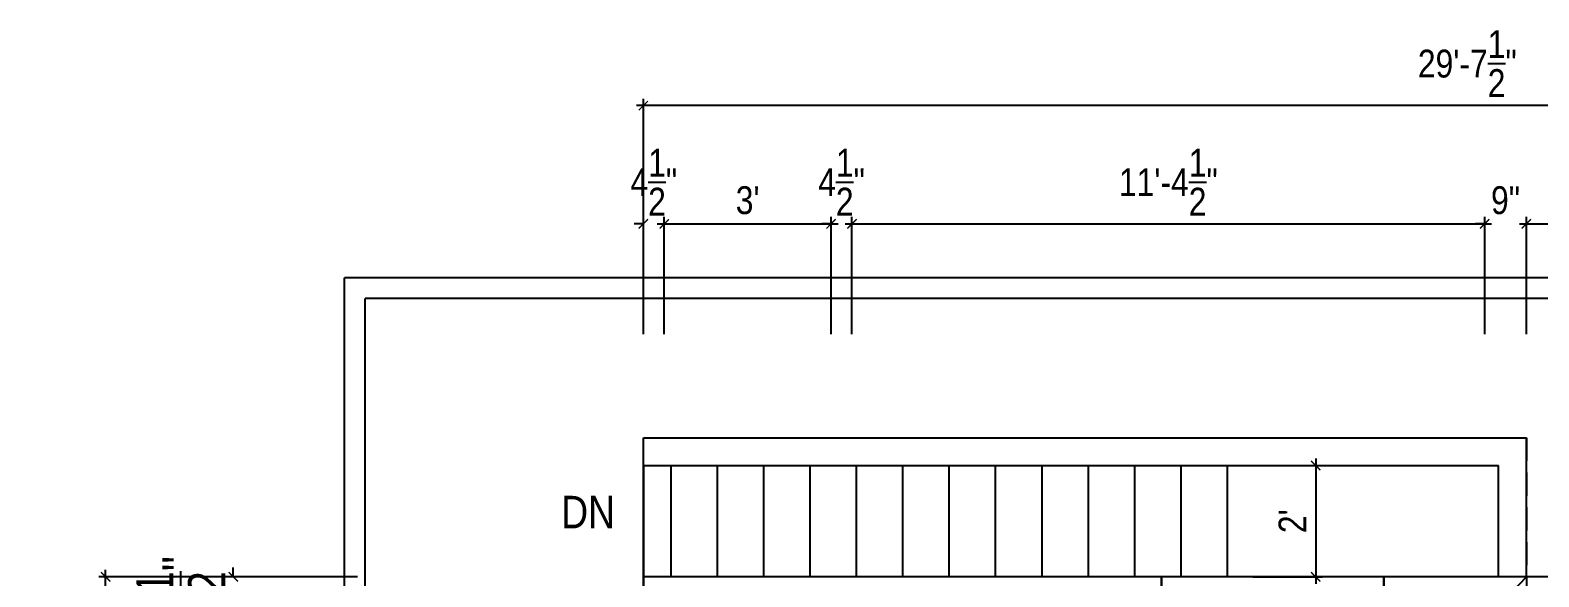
# Model space of a CAD drawing. Header units: inches. Extents: x -28532 to -7629, y -71430 to -21561.
# Drawn here: x -8768.8 to -8443.4, y -44843.2 to -44725.4 of the extents above; entities that cross this region are included whole.
import ezdxf

# ---------------------------------------------------------------- set-up
doc = ezdxf.new("R2010")
doc.units = ezdxf.units.IN
doc.header["$LTSCALE"] = 10
doc.header["$MEASUREMENT"] = 0
doc.header["$PDMODE"] = 34
doc.linetypes.add('DASHED', pattern=[0.75, 0.5, -0.25])
doc.layers.get('DEFPOINTS').update_dxf_attribs({"linetype": 'CONTINUOUS'})
for name, color, linetype in [('DIM', 1, 'CONTINUOUS'), ('GF-TEXT', 3, 'DASHED'), ('TEXT', 6, 'CONTINUOUS'), ('WALL', 255, 'CONTINUOUS'), ('WIN', 1, 'CONTINUOUS')]:
    doc.layers.add(name, color=color, linetype=linetype)
doc.layers.add('wall2', color=7, linetype='CONTINUOUS', lineweight=30)
doc.styles.add('dim1', font='swissci.ttf')
doc.dimstyles.new('dim2', dxfattribs={"dimscale": 0, "dimtxt": 8, "dimasz": 2, "dimexe": 1.5, "dimexo": 1.5, "dimgap": 2, "dimtad": 1, "dimdec": 1, "dimzin": 0, "dimdsep": 46, "dimlunit": 4, "dimtxsty": 'dim1', "dimblk": 'ARCHTICK', "dimcen": 0.09, "dimdle": 1.5, "dimclrd": 5, "dimclre": 5, "dimclrt": 1, "dimadec": 0, "dimazin": 0, "dimtfac": 1, "dimtdec": 1, "dimtix": 1, "dimtofl": 0, "dimtmove": 2, "dimatfit": 3, "dimfxl": 1, "dimtolj": 1, "dimtzin": 0, "dimlwd": -1, "dimlwe": -1, "dimarcsym": 0})

# ---------------------------------------------------------------- blocks, each defined once
blk = doc.blocks.new('_ArchTick')
at = {"layer": 'DIM', "color": 0, "const_width": 0.15}
blk.add_lwpolyline([(-0.5, -0.5), (0.5, 0.5)], dxfattribs=at)
blk = doc.blocks.new('*D115')
at = {"layer": 'DEFPOINTS', "color": 0, "transparency": 16777216}
for p in [(-8632.03, -44767.13), (-8636.53, -44792.39), (-8632.03, -44792.39)]:
    blk.add_point(p, dxfattribs=at)
at = {"layer": 'DIM', "color": 5, "transparency": 16777216}
for p, q in [((-8636.53, -44767.13), (-8638.53, -44767.13)), ((-8636.53, -44790.89), (-8636.53, -44765.63)), ((-8632.03, -44790.89), (-8632.03, -44765.63)), ((-8632.03, -44767.13), (-8630.03, -44767.13))]:
    blk.add_line(p, q, dxfattribs=at)
at = {"layer": 'DIM', "color": 5, "transparency": 16777216, "xscale": 2, "yscale": 2, "zscale": 2}
blk.add_blockref('_ArchTick', (-8636.53, -44767.13), dxfattribs=at)
at = {"layer": 'DIM', "color": 5, "transparency": 16777216, "xscale": 2, "yscale": 2, "zscale": 2, "rotation": 180}
blk.add_blockref('_ArchTick', (-8632.03, -44767.13), dxfattribs=at)
at = {"layer": 'DIM', "color": 1, "transparency": 16777216, "insert": (-8634.28, -44758.13), "char_height": 6, "attachment_point": 5, "style": 'dim1'}
blk.add_mtext('\\A1;4{\\H1.000000x;\\S1/2;}"', dxfattribs=at)
blk = doc.blocks.new('*D116')
at = {"layer": 'DEFPOINTS', "color": 0, "transparency": 16777216}
for p in [(-8596.03, -44767.13), (-8632.03, -44792.39), (-8596.03, -44792.39)]:
    blk.add_point(p, dxfattribs=at)
at = {"layer": 'DIM', "color": 5, "transparency": 16777216}
for p, q in [((-8633.53, -44767.13), (-8594.53, -44767.13)), ((-8632.03, -44790.89), (-8632.03, -44765.63)), ((-8596.03, -44790.89), (-8596.03, -44765.63))]:
    blk.add_line(p, q, dxfattribs=at)
at = {"layer": 'DIM', "color": 5, "transparency": 16777216, "xscale": 2, "yscale": 2, "zscale": 2, "rotation": 180}
blk.add_blockref('_ArchTick', (-8632.03, -44767.13), dxfattribs=at)
at = {"layer": 'DIM', "color": 5, "transparency": 16777216, "xscale": 2, "yscale": 2, "zscale": 2}
blk.add_blockref('_ArchTick', (-8596.03, -44767.13), dxfattribs=at)
at = {"layer": 'DIM', "color": 1, "transparency": 16777216, "insert": (-8614.03, -44762.06), "char_height": 6, "attachment_point": 5, "style": 'dim1'}
blk.add_mtext("\\A1;3'", dxfattribs=at)
blk = doc.blocks.new('*D117')
at = {"layer": 'DEFPOINTS', "color": 0, "transparency": 16777216}
for p in [(-8591.53, -44767.13), (-8596.03, -44792.39), (-8591.53, -44792.39)]:
    blk.add_point(p, dxfattribs=at)
at = {"layer": 'DIM', "color": 5, "transparency": 16777216}
for p, q in [((-8596.03, -44767.13), (-8598.03, -44767.13)), ((-8596.03, -44790.89), (-8596.03, -44765.63)), ((-8591.53, -44790.89), (-8591.53, -44765.63)), ((-8591.53, -44767.13), (-8589.53, -44767.13))]:
    blk.add_line(p, q, dxfattribs=at)
at = {"layer": 'DIM', "color": 5, "transparency": 16777216, "xscale": 2, "yscale": 2, "zscale": 2}
blk.add_blockref('_ArchTick', (-8596.03, -44767.13), dxfattribs=at)
at = {"layer": 'DIM', "color": 5, "transparency": 16777216, "xscale": 2, "yscale": 2, "zscale": 2, "rotation": 180}
blk.add_blockref('_ArchTick', (-8591.53, -44767.13), dxfattribs=at)
at = {"layer": 'DIM', "color": 1, "transparency": 16777216, "insert": (-8593.78, -44758.13), "char_height": 6, "attachment_point": 5, "style": 'dim1'}
blk.add_mtext('\\A1;4{\\H1.000000x;\\S1/2;}"', dxfattribs=at)
blk = doc.blocks.new('*D118')
at = {"layer": 'DEFPOINTS', "color": 0, "transparency": 16777216}
for p in [(-8455.03, -44767.13), (-8591.53, -44792.39), (-8455.03, -44792.39)]:
    blk.add_point(p, dxfattribs=at)
at = {"layer": 'DIM', "color": 5, "transparency": 16777216}
for p, q in [((-8593.03, -44767.13), (-8453.53, -44767.13)), ((-8591.53, -44790.89), (-8591.53, -44765.63)), ((-8455.03, -44790.89), (-8455.03, -44765.63))]:
    blk.add_line(p, q, dxfattribs=at)
at = {"layer": 'DIM', "color": 5, "transparency": 16777216, "xscale": 2, "yscale": 2, "zscale": 2, "rotation": 180}
blk.add_blockref('_ArchTick', (-8591.53, -44767.13), dxfattribs=at)
at = {"layer": 'DIM', "color": 5, "transparency": 16777216, "xscale": 2, "yscale": 2, "zscale": 2}
blk.add_blockref('_ArchTick', (-8455.03, -44767.13), dxfattribs=at)
at = {"layer": 'DIM', "color": 1, "transparency": 16777216, "insert": (-8523.28, -44758.13), "char_height": 6, "attachment_point": 5, "style": 'dim1'}
blk.add_mtext('\\A1;11\'-4{\\H1.000000x;\\S1/2;}"', dxfattribs=at)
blk = doc.blocks.new('*D119')
at = {"layer": 'DEFPOINTS', "color": 0, "transparency": 16777216}
for p in [(-8446.03, -44767.13), (-8455.03, -44792.39), (-8446.03, -44792.39)]:
    blk.add_point(p, dxfattribs=at)
at = {"layer": 'DIM', "color": 5, "transparency": 16777216}
for p, q in [((-8455.03, -44767.13), (-8457.03, -44767.13)), ((-8455.03, -44790.89), (-8455.03, -44765.63)), ((-8446.03, -44790.89), (-8446.03, -44765.63)), ((-8446.03, -44767.13), (-8444.03, -44767.13))]:
    blk.add_line(p, q, dxfattribs=at)
at = {"layer": 'DIM', "color": 5, "transparency": 16777216, "xscale": 2, "yscale": 2, "zscale": 2}
blk.add_blockref('_ArchTick', (-8455.03, -44767.13), dxfattribs=at)
at = {"layer": 'DIM', "color": 5, "transparency": 16777216, "xscale": 2, "yscale": 2, "zscale": 2, "rotation": 180}
blk.add_blockref('_ArchTick', (-8446.03, -44767.13), dxfattribs=at)
at = {"layer": 'DIM', "color": 1, "transparency": 16777216, "insert": (-8450.53, -44762.06), "char_height": 6, "attachment_point": 5, "style": 'dim1'}
blk.add_mtext('\\A1;9"', dxfattribs=at)
blk = doc.blocks.new('*D120')
at = {"layer": 'DEFPOINTS', "color": 0, "transparency": 16777216}
for p in [(-8290.03, -44767.13), (-8446.03, -44792.39), (-8290.03, -44792.39)]:
    blk.add_point(p, dxfattribs=at)
at = {"layer": 'DIM', "color": 5, "transparency": 16777216}
for p, q in [((-8447.53, -44767.13), (-8288.53, -44767.13)), ((-8446.03, -44790.89), (-8446.03, -44765.63)), ((-8290.03, -44790.89), (-8290.03, -44765.63))]:
    blk.add_line(p, q, dxfattribs=at)
at = {"layer": 'DIM', "color": 5, "transparency": 16777216, "xscale": 2, "yscale": 2, "zscale": 2, "rotation": 180}
blk.add_blockref('_ArchTick', (-8446.03, -44767.13), dxfattribs=at)
at = {"layer": 'DIM', "color": 5, "transparency": 16777216, "xscale": 2, "yscale": 2, "zscale": 2}
blk.add_blockref('_ArchTick', (-8290.03, -44767.13), dxfattribs=at)
at = {"layer": 'DIM', "color": 1, "transparency": 16777216, "insert": (-8368.03, -44762.06), "char_height": 6, "attachment_point": 5, "style": 'dim1'}
blk.add_mtext("\\A1;13'", dxfattribs=at)
blk = doc.blocks.new('*D122')
at = {"layer": 'DEFPOINTS', "color": 0, "transparency": 16777216}
for p in [(-8636.53, -44741.63), (-8636.53, -44792.39), (-8281.03, -44792.39)]:
    blk.add_point(p, dxfattribs=at)
at = {"layer": 'DIM', "color": 5, "transparency": 16777216}
for p, q in [((-8636.53, -44790.89), (-8636.53, -44740.13)), ((-8281.03, -44790.89), (-8281.03, -44740.13)), ((-8279.53, -44741.63), (-8638.03, -44741.63))]:
    blk.add_line(p, q, dxfattribs=at)
at = {"layer": 'DIM', "color": 5, "transparency": 16777216, "xscale": 2, "yscale": 2, "zscale": 2, "rotation": 180}
blk.add_blockref('_ArchTick', (-8636.53, -44741.63), dxfattribs=at)
at = {"layer": 'DIM', "color": 5, "transparency": 16777216, "xscale": 2, "yscale": 2, "zscale": 2}
blk.add_blockref('_ArchTick', (-8281.03, -44741.63), dxfattribs=at)
at = {"layer": 'DIM', "color": 1, "transparency": 16777216, "insert": (-8458.78, -44732.56), "char_height": 6, "attachment_point": 5, "style": 'dim1'}
blk.add_mtext('\\A1;29\'-7{\\H1.000000x;\\S1/2;}"', dxfattribs=at)
blk = doc.blocks.new('*D132')
at = {"layer": 'DEFPOINTS', "color": 0, "transparency": 16777216}
for p in [(-8725, -44843.25), (-8701.03, -44843.25), (-8701.03, -44847.75)]:
    blk.add_point(p, dxfattribs=at)
at = {"layer": 'DIM', "color": 5, "transparency": 16777216}
for p, q in [((-8725, -44843.25), (-8725, -44841.25)), ((-8702.53, -44843.25), (-8726.5, -44843.25)), ((-8702.53, -44847.75), (-8726.5, -44847.75)), ((-8725, -44847.75), (-8725, -44849.75))]:
    blk.add_line(p, q, dxfattribs=at)
at = {"layer": 'DIM', "color": 5, "transparency": 16777216, "xscale": 2, "yscale": 2, "zscale": 2}
for p, rotation in [((-8725, -44843.25), 270), ((-8725, -44847.75), 90)]:
    blk.add_blockref('_ArchTick', p, dxfattribs=dict(at, rotation=rotation))
at = {"layer": 'DIM', "color": 1, "transparency": 16777216, "insert": (-8736.34, -44845.5), "char_height": 8, "attachment_point": 5, "rotation": 90, "style": 'dim1'}
blk.add_mtext('\\A1;4{\\H1.000000x;\\S1/2;}"', dxfattribs=at)
blk = doc.blocks.new('*D133')
at = {"layer": 'DEFPOINTS', "color": 0, "transparency": 16777216}
for p in [(-8752.53, -44843.25), (-8696.69, -44843.25), (-8696.69, -45453.75)]:
    blk.add_point(p, dxfattribs=at)
at = {"layer": 'DIM', "color": 5, "transparency": 16777216}
for p, q in [((-8752.53, -45455.25), (-8752.53, -44841.75)), ((-8698.19, -44843.25), (-8754.03, -44843.25)), ((-8698.19, -45453.75), (-8754.03, -45453.75))]:
    blk.add_line(p, q, dxfattribs=at)
at = {"layer": 'DIM', "color": 5, "transparency": 16777216, "xscale": 2, "yscale": 2, "zscale": 2}
for p, rotation in [((-8752.53, -44843.25), 90), ((-8752.53, -45453.75), 270)]:
    blk.add_blockref('_ArchTick', p, dxfattribs=dict(at, rotation=rotation))
at = {"layer": 'DIM', "color": 1, "transparency": 16777216, "insert": (-8761.62, -45148.5), "char_height": 6, "attachment_point": 5, "rotation": 90, "style": 'dim1'}
blk.add_mtext('\\A1;50\'-10{\\H1.000000x;\\S1/2;}"', dxfattribs=at)
blk = doc.blocks.new('*D201')
at = {"layer": 'DEFPOINTS', "color": 0, "transparency": 16777216}
for p in [(-8506.53, -44819.25), (-8506.53, -44843.25), (-8491.49, -44843.25)]:
    blk.add_point(p, dxfattribs=at)
at = {"layer": 'DIM', "color": 5, "transparency": 16777216}
for p, q in [((-8505.03, -44819.25), (-8489.99, -44819.25)), ((-8491.49, -44817.75), (-8491.49, -44844.75)), ((-8505.03, -44843.25), (-8489.99, -44843.25))]:
    blk.add_line(p, q, dxfattribs=at)
at = {"layer": 'DIM', "color": 5, "transparency": 16777216, "xscale": 2, "yscale": 2, "zscale": 2}
for p, rotation in [((-8491.49, -44819.25), 90), ((-8491.49, -44843.25), 270)]:
    blk.add_blockref('_ArchTick', p, dxfattribs=dict(at, rotation=rotation))
at = {"layer": 'DIM', "color": 1, "transparency": 16777216, "insert": (-8496.5, -44831.25), "char_height": 6, "attachment_point": 5, "rotation": 90, "style": 'dim1'}
blk.add_mtext("\\A1;2'", dxfattribs=at)

msp = doc.modelspace()

# ---------------------------------------------------------------- linework, layer by layer
at = {"layer": 'GF-TEXT'}
msp.add_line((-8446.03, -44843.25), (-8636.53, -45041.25), dxfattribs=at)
msp.add_lwpolyline([(-8446.03, -44813.25), (-8446.03, -45041.25), (-8636.53, -45041.25), (-8636.53, -44813.25), (-8446.03, -44813.25)], dxfattribs=at)
at = {"layer": 'WALL'}
for p, q in [((-8636.53, -44819.25), (-8636.53, -44856.75)), ((-8524.78, -44843.25), (-8636.53, -44843.25)), ((-8416.03, -44843.25), (-8476.78, -44843.25))]:
    msp.add_line(p, q, dxfattribs=at)
at = {"layer": 'wall2', "linetype": 'ByBlock'}
for p, q in [((-8524.78, -44852.25), (-8524.78, -44843.25)), ((-8476.78, -44852.25), (-8476.78, -44843.25))]:
    msp.add_line(p, q, dxfattribs=at)
at = {"layer": 'WIN'}
for p, q in [((-8281.03, -44778.75), (-8701.03, -44778.75)), ((-8701.03, -45275.25), (-8701.03, -44778.75)), ((-8285.53, -44783.25), (-8696.53, -44783.25)), ((-8696.53, -45276.75), (-8696.53, -44783.25)), ((-8636.53, -44819.25), (-8636.53, -44813.25)), ((-8636.53, -44813.25), (-8446.03, -44813.25)), ((-8446.03, -44843.25), (-8446.03, -44813.25)), ((-8636.53, -44843.25), (-8636.53, -44819.25)), ((-8636.53, -44819.25), (-8452.03, -44819.25)), ((-8630.53, -44843.25), (-8630.53, -44819.25)), ((-8630.53, -44843.25), (-8630.53, -44819.25)), ((-8620.53, -44843.25), (-8620.53, -44819.25)), ((-8610.53, -44843.25), (-8610.53, -44819.25)), ((-8600.53, -44843.25), (-8600.53, -44819.25)), ((-8590.53, -44843.25), (-8590.53, -44819.25)), ((-8580.53, -44843.25), (-8580.53, -44819.25)), ((-8570.53, -44843.25), (-8570.53, -44819.25)), ((-8560.53, -44843.25), (-8560.53, -44819.25)), ((-8550.53, -44843.25), (-8550.53, -44819.25)), ((-8540.53, -44843.25), (-8540.53, -44819.25)), ((-8530.53, -44843.25), (-8530.53, -44819.25)), ((-8520.53, -44843.25), (-8520.53, -44819.25)), ((-8510.53, -44843.25), (-8510.53, -44819.25)), ((-8452.03, -44843.25), (-8452.03, -44819.25)), ((-8476.78, -44843.25), (-8524.78, -44843.25))]:
    msp.add_line(p, q, dxfattribs=at)
msp.add_lwpolyline([(-8636.53, -44831.25, 0, 0, 0), (-8580.53, -44831.25, 4, 0, 0), (-8570.53, -44831.25, 0, 0, 0)], format="xyseb", dxfattribs=at)

# ---------------------------------------------------------------- texts
at = {"layer": 'TEXT', "style": 'dim1'}
msp.add_text('DN', height=7, dxfattribs=at).set_placement((-8654.24, -44832.78))

# ---------------------------------------------------------------- dimensions: what is measured, and where the dimension line sits
at = {"layer": 'DIM'}
for base, p1, p2, picture, middle in [((-8636.53, -44741.63), (-8281.03, -44792.39), (-8636.53, -44792.39), '*D122', (-8458.78, -44732.56)), ((-8632.03, -44767.13), (-8636.53, -44792.39), (-8632.03, -44792.39), '*D115', (-8634.28, -44758.13)), ((-8591.53, -44767.13), (-8596.03, -44792.39), (-8591.53, -44792.39), '*D117', (-8593.78, -44758.13)), ((-8455.03, -44767.13), (-8591.53, -44792.39), (-8455.03, -44792.39), '*D118', (-8523.28, -44758.13)), ((-8596.03, -44767.13), (-8632.03, -44792.39), (-8596.03, -44792.39), '*D116', (-8614.03, -44762.06)), ((-8446.03, -44767.13), (-8455.03, -44792.39), (-8446.03, -44792.39), '*D119', (-8450.53, -44762.06)), ((-8290.03, -44767.13), (-8446.03, -44792.39), (-8290.03, -44792.39), '*D120', (-8368.03, -44762.06))]:
    dim = msp.add_linear_dim(base=base, p1=p1, p2=p2, dimstyle='dim2', override={"dimscale": 1, "dimtxt": 6}, dxfattribs=at)
    dim.commit()
    dim.dimension.update_dxf_attribs({"geometry": picture, "text_midpoint": middle})
for base, p1, p2, angle, override, picture, middle in [((-8491.49, -44843.25), (-8506.53, -44819.25), (-8506.53, -44843.25), 90, {"dimscale": 1, "dimtxt": 6}, '*D201', (-8496.5, -44831.25)), ((-8725, -44843.25), (-8701.03, -44847.75), (-8701.03, -44843.25), 270, {"dimscale": 1}, '*D132', (-8736.34, -44845.5)), ((-8752.53, -44843.25), (-8696.69, -45453.75), (-8696.69, -44843.25), 90, {"dimscale": 1, "dimtxt": 6}, '*D133', (-8761.62, -45148.5))]:
    dim = msp.add_linear_dim(base=base, p1=p1, p2=p2, angle=angle, dimstyle='dim2', override=override, dxfattribs=at)
    dim.commit()
    dim.dimension.update_dxf_attribs({"geometry": picture, "text_midpoint": middle})

doc.saveas('drawing.dxf')
